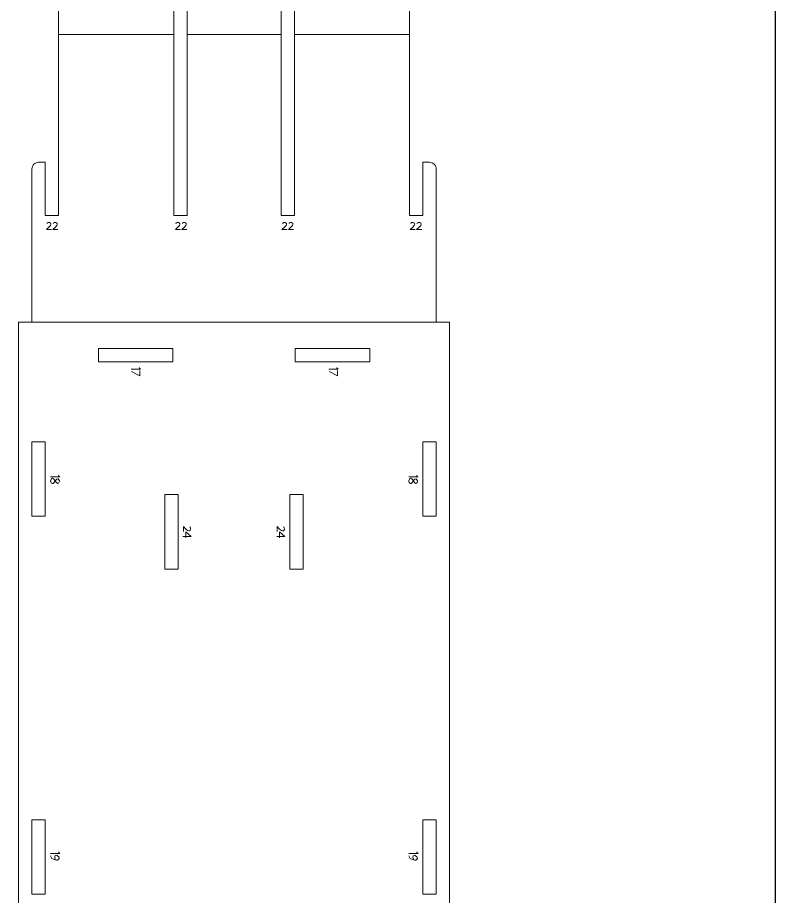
# Model space of a CAD drawing. Header units: centimetres. Extents: x -25 to 25, y -32.5 to 32.5.
# Drawn here: x 7.76 to 25, y -6.16 to 13.83 of the extents above; entities that cross this region are included whole.
import ezdxf

# ---------------------------------------------------------------- set-up
doc = ezdxf.new("R2010")
doc.units = ezdxf.units.CM
doc.header["$MEASUREMENT"] = 0
doc.layers.add('Capa 1', color=7, linetype='Continuous')

msp = doc.modelspace()

# ---------------------------------------------------------------- linework, layer by layer
at = {"layer": 'Capa 1', "color": 254}
msp.add_lwpolyline([(-25, -32.5), (25, -32.5), (25, 32.5), (-25, 32.5), (-25, -32.5)], close=True, dxfattribs=at)
at = {"layer": 'Capa 1', "color": 250, "lineweight": 9}
for points, knots in [([(9.59788, 19.51773), (9.59788, 19.51773), (9.59783, 19.38525), (9.59783, 19.38525), (9.59783, 19.38525), (9.59783, 19.38525), (7.78227, 19.38525), (7.78227, 19.38525), (7.78227, 19.38525), (7.78227, 19.38525), (7.78227, 17.96307), (7.78227, 17.96307), (7.78227, 17.96307), (7.78222, 17.92297), (7.79813, 17.88449), (7.82648, 17.85611), (7.82648, 17.85611), (7.85482, 17.82776), (7.89348, 17.8118), (7.93358, 17.81175), (7.93358, 17.81175), (7.93358, 17.81175), (8.08485, 17.81175), (8.08485, 17.81175), (8.08485, 17.81175), (8.08485, 17.81175), (8.08485, 18.59853), (8.08485, 18.59853), (8.08485, 18.59853), (8.08485, 18.59853), (8.38747, 18.59853), (8.38747, 18.59853), (8.38747, 18.59853), (8.38747, 18.59853), (8.38747, 15.75411), (8.38747, 15.75411), (8.38747, 15.75411), (8.38747, 15.75411), (8.69005, 15.75411), (8.69005, 15.75411), (8.69005, 15.75411), (8.69005, 15.75411), (8.69005, 13.44126), (8.69005, 13.44126), (8.69005, 13.44126), (8.69005, 13.44126), (11.31256, 13.44126), (11.31256, 13.44126), (11.31256, 13.44126), (11.31256, 13.44126), (11.31256, 15.75411), (11.31256, 15.75411), (11.31256, 15.75411), (11.31256, 15.75411), (11.61514, 15.75411), (11.61514, 15.75411), (11.61514, 15.75411), (11.61514, 15.75411), (11.61514, 13.44126), (11.61514, 13.44126), (11.61514, 13.44126), (11.61514, 13.44126), (13.7535, 13.44126), (13.7535, 13.44126), (13.7535, 13.44126), (13.7535, 13.44126), (13.7535, 15.75411), (13.7535, 15.75411), (13.7535, 15.75411), (13.7535, 15.75411), (14.05613, 15.75411), (14.05613, 15.75411), (14.05613, 15.75411), (14.05613, 15.75411), (14.05613, 13.44126), (14.05613, 13.44126), (14.05613, 13.44126), (14.05613, 13.44126), (16.67859, 13.44126), (16.67859, 13.44126), (16.67859, 13.44126), (16.67859, 13.44126), (16.67859, 15.75411), (16.67859, 15.75411), (16.67859, 15.75411), (16.67859, 15.75411), (16.98121, 15.75411), (16.98121, 15.75411), (16.98121, 15.75411), (16.98121, 15.75411), (16.98121, 18.59853), (16.98121, 18.59853), (16.98121, 18.59853), (16.98121, 18.59853), (17.28379, 18.59853), (17.28379, 18.59853), (17.28379, 18.59853), (17.28379, 18.59853), (17.28379, 17.81175), (17.28379, 17.81175), (17.28379, 17.81175), (17.28379, 17.81175), (17.43511, 17.81175), (17.43511, 17.81175), (17.43511, 17.81175), (17.47521, 17.81175), (17.51368, 17.82767), (17.54207, 17.85596), (17.54207, 17.85596), (17.57041, 17.8843), (17.58637, 17.92297), (17.58642, 17.96307), (17.58642, 17.96307), (17.58642, 17.96307), (17.58642, 19.38525), (17.58642, 19.38525), (17.58642, 19.38525), (17.58642, 19.38525), (15.7708, 19.38525), (15.7708, 19.38525), (15.7708, 19.38525), (15.7708, 19.38525), (15.7708, 19.51773), (15.7708, 19.51773)], [0, 0, 0, 0, 0.03125, 0.03125, 0.03125, 0.03125, 0.0625, 0.0625, 0.0625, 0.0625, 0.09375, 0.09375, 0.09375, 0.09375, 0.125, 0.125, 0.125, 0.125, 0.15625, 0.15625, 0.15625, 0.15625, 0.1875, 0.1875, 0.1875, 0.1875, 0.21875, 0.21875, 0.21875, 0.21875, 0.25, 0.25, 0.25, 0.25, 0.28125, 0.28125, 0.28125, 0.28125, 0.3125, 0.3125, 0.3125, 0.3125, 0.34375, 0.34375, 0.34375, 0.34375, 0.375, 0.375, 0.375, 0.375, 0.40625, 0.40625, 0.40625, 0.40625, 0.4375, 0.4375, 0.4375, 0.4375, 0.46875, 0.46875, 0.46875, 0.46875, 0.5, 0.5, 0.5, 0.5, 0.53125, 0.53125, 0.53125, 0.53125, 0.5625, 0.5625, 0.5625, 0.5625, 0.59375, 0.59375, 0.59375, 0.59375, 0.625, 0.625, 0.625, 0.625, 0.65625, 0.65625, 0.65625, 0.65625, 0.6875, 0.6875, 0.6875, 0.6875, 0.71875, 0.71875, 0.71875, 0.71875, 0.75, 0.75, 0.75, 0.75, 0.78125, 0.78125, 0.78125, 0.78125, 0.8125, 0.8125, 0.8125, 0.8125, 0.84375, 0.84375, 0.84375, 0.84375, 0.875, 0.875, 0.875, 0.875, 0.90625, 0.90625, 0.90625, 0.90625, 0.9375, 0.9375, 0.9375, 0.9375, 1, 1, 1, 1]), ([(8.69005, 13.44126), (8.69005, 13.44126), (8.69005, 9.32598), (8.69005, 9.32598), (8.69005, 9.32598), (8.69005, 9.32598), (8.38747, 9.32598), (8.38747, 9.32598), (8.38747, 9.32598), (8.38747, 9.32598), (8.38747, 10.53634), (8.38747, 10.53634), (8.38747, 10.53634), (8.38747, 10.53634), (8.23616, 10.53634), (8.23616, 10.53634), (8.23616, 10.53634), (8.19601, 10.53634), (8.15749, 10.52033), (8.12915, 10.49194), (8.12915, 10.49194), (8.10076, 10.4635), (8.08485, 10.42522), (8.08485, 10.38503), (8.08485, 10.38503), (8.08485, 10.38503), (8.08485, 6.9052), (8.08485, 6.9052)], [0, 0, 0, 0, 0.125, 0.125, 0.125, 0.125, 0.25, 0.25, 0.25, 0.25, 0.375, 0.375, 0.375, 0.375, 0.5, 0.5, 0.5, 0.5, 0.625, 0.625, 0.625, 0.625, 0.75, 0.75, 0.75, 0.75, 1, 1, 1, 1]), ([(11.61514, 13.44126), (11.61514, 13.44126), (11.61514, 9.32598), (11.61514, 9.32598), (11.61514, 9.32598), (11.61514, 9.32598), (11.31256, 9.32598), (11.31256, 9.32598), (11.31256, 9.32598), (11.31256, 9.32598), (11.31256, 13.44126), (11.31256, 13.44126)], [0, 0, 0, 0, 0.25, 0.25, 0.25, 0.25, 0.5, 0.5, 0.5, 0.5, 1, 1, 1, 1]), ([(14.05613, 13.44126), (14.05613, 13.44126), (14.05613, 9.32598), (14.05613, 9.32598), (14.05613, 9.32598), (14.05613, 9.32598), (13.7535, 9.32598), (13.7535, 9.32598), (13.7535, 9.32598), (13.7535, 9.32598), (13.7535, 13.44126), (13.7535, 13.44126)], [0, 0, 0, 0, 0.25, 0.25, 0.25, 0.25, 0.5, 0.5, 0.5, 0.5, 1, 1, 1, 1]), ([(17.28379, 6.9052), (17.28379, 6.9052), (17.28379, 10.38503), (17.28379, 10.38503), (17.28379, 10.38503), (17.28379, 10.42522), (17.26778, 10.4637), (17.23939, 10.49208), (17.23939, 10.49208), (17.211, 10.52043), (17.17267, 10.53639), (17.13253, 10.53634), (17.13253, 10.53634), (17.13253, 10.53634), (16.98121, 10.53634), (16.98121, 10.53634), (16.98121, 10.53634), (16.98121, 10.53634), (16.98121, 9.32598), (16.98121, 9.32598), (16.98121, 9.32598), (16.98121, 9.32598), (16.67859, 9.32598), (16.67859, 9.32598), (16.67859, 9.32598), (16.67859, 9.32598), (16.67859, 13.44126), (16.67859, 13.44126)], [0, 0, 0, 0, 0.125, 0.125, 0.125, 0.125, 0.25, 0.25, 0.25, 0.25, 0.375, 0.375, 0.375, 0.375, 0.5, 0.5, 0.5, 0.5, 0.625, 0.625, 0.625, 0.625, 0.75, 0.75, 0.75, 0.75, 1, 1, 1, 1]), ([(7.78226, -8.8298), (7.78226, -8.8298), (7.78226, 6.9052), (7.78226, 6.9052), (7.78226, 6.9052), (7.78226, 6.9052), (17.58637, 6.9052), (17.58637, 6.9052), (17.58637, 6.9052), (17.58637, 6.9052), (17.58637, -8.8298), (17.58637, -8.8298)], [0, 0, 0, 0, 0.25, 0.25, 0.25, 0.25, 0.5, 0.5, 0.5, 0.5, 1, 1, 1, 1]), ([(9.59783, 5.99742), (9.59783, 5.99742), (9.59783, 6.3), (9.59783, 6.3), (9.59783, 6.3), (9.59783, 6.3), (11.29239, 6.3), (11.29239, 6.3), (11.29239, 6.3), (11.29239, 6.3), (11.29239, 5.99742), (11.29239, 5.99742), (11.29239, 5.99742), (11.29239, 5.99742), (9.59783, 5.99742), (9.59783, 5.99742)], [0, 0, 0, 0, 0.2, 0.2, 0.2, 0.2, 0.4, 0.4, 0.4, 0.4, 0.6, 0.6, 0.6, 0.6, 1, 1, 1, 1]), ([(14.07624, 5.99742), (14.07624, 5.99742), (14.07624, 6.3), (14.07624, 6.3), (14.07624, 6.3), (14.07624, 6.3), (15.7708, 6.3), (15.7708, 6.3), (15.7708, 6.3), (15.7708, 6.3), (15.7708, 5.99742), (15.7708, 5.99742), (15.7708, 5.99742), (15.7708, 5.99742), (14.07624, 5.99742), (14.07624, 5.99742)], [0, 0, 0, 0, 0.2, 0.2, 0.2, 0.2, 0.4, 0.4, 0.4, 0.4, 0.6, 0.6, 0.6, 0.6, 1, 1, 1, 1]), ([(8.08484, 4.18185), (8.08484, 4.18185), (8.38747, 4.18185), (8.38747, 4.18185), (8.38747, 4.18185), (8.38747, 4.18185), (8.38747, 2.4873), (8.38747, 2.4873), (8.38747, 2.4873), (8.38747, 2.4873), (8.08484, 2.4873), (8.08484, 2.4873), (8.08484, 2.4873), (8.08484, 2.4873), (8.08484, 4.18185), (8.08484, 4.18185)], [0, 0, 0, 0, 0.2, 0.2, 0.2, 0.2, 0.4, 0.4, 0.4, 0.4, 0.6, 0.6, 0.6, 0.6, 1, 1, 1, 1]), ([(17.28379, 4.18185), (17.28379, 4.18185), (16.98121, 4.18185), (16.98121, 4.18185), (16.98121, 4.18185), (16.98121, 4.18185), (16.98121, 2.4873), (16.98121, 2.4873), (16.98121, 2.4873), (16.98121, 2.4873), (17.28379, 2.4873), (17.28379, 2.4873), (17.28379, 2.4873), (17.28379, 2.4873), (17.28379, 4.18185), (17.28379, 4.18185)], [0, 0, 0, 0, 0.2, 0.2, 0.2, 0.2, 0.4, 0.4, 0.4, 0.4, 0.6, 0.6, 0.6, 0.6, 1, 1, 1, 1]), ([(11.41461, 2.98637), (11.41461, 2.98637), (11.10961, 2.98637), (11.10961, 2.98637), (11.10961, 2.98637), (11.10961, 2.98637), (11.10961, 1.28637), (11.10961, 1.28637), (11.10961, 1.28637), (11.10961, 1.28637), (11.41461, 1.28637), (11.41461, 1.28637), (11.41461, 1.28637), (11.41461, 1.28637), (11.41461, 2.98637), (11.41461, 2.98637)], [0, 0, 0, 0, 0.2, 0.2, 0.2, 0.2, 0.4, 0.4, 0.4, 0.4, 0.6, 0.6, 0.6, 0.6, 1, 1, 1, 1]), ([(13.95402, 2.98637), (13.95402, 2.98637), (14.25902, 2.98637), (14.25902, 2.98637), (14.25902, 2.98637), (14.25902, 2.98637), (14.25902, 1.28637), (14.25902, 1.28637), (14.25902, 1.28637), (14.25902, 1.28637), (13.95402, 1.28637), (13.95402, 1.28637), (13.95402, 1.28637), (13.95402, 1.28637), (13.95402, 2.98637), (13.95402, 2.98637)], [0, 0, 0, 0, 0.2, 0.2, 0.2, 0.2, 0.4, 0.4, 0.4, 0.4, 0.6, 0.6, 0.6, 0.6, 1, 1, 1, 1]), ([(8.08484, -6.10645), (8.08484, -6.10645), (8.38747, -6.10645), (8.38747, -6.10645), (8.38747, -6.10645), (8.38747, -6.10645), (8.38747, -4.41189), (8.38747, -4.41189), (8.38747, -4.41189), (8.38747, -4.41189), (8.08484, -4.41189), (8.08484, -4.41189), (8.08484, -4.41189), (8.08484, -4.41189), (8.08484, -6.10645), (8.08484, -6.10645)], [0, 0, 0, 0, 0.2, 0.2, 0.2, 0.2, 0.4, 0.4, 0.4, 0.4, 0.6, 0.6, 0.6, 0.6, 1, 1, 1, 1]), ([(17.28379, -6.10645), (17.28379, -6.10645), (16.98121, -6.10645), (16.98121, -6.10645), (16.98121, -6.10645), (16.98121, -6.10645), (16.98121, -4.41189), (16.98121, -4.41189), (16.98121, -4.41189), (16.98121, -4.41189), (17.28379, -4.41189), (17.28379, -4.41189), (17.28379, -4.41189), (17.28379, -4.41189), (17.28379, -6.10645), (17.28379, -6.10645)], [0, 0, 0, 0, 0.2, 0.2, 0.2, 0.2, 0.4, 0.4, 0.4, 0.4, 0.6, 0.6, 0.6, 0.6, 1, 1, 1, 1])]:
    msp.add_open_spline(points, degree=3, knots=knots, dxfattribs=at)
at = {"layer": 'Capa 1', "color": 22, "lineweight": 5}
for points, knots in [([(8.47217, 9.0603), (8.47217, 9.0603), (8.41409, 9.00592), (8.41409, 9.00592), (8.41409, 9.00592), (8.41409, 9.00592), (8.52941, 9.00592), (8.52941, 9.00592)], [0, 0, 0, 0, 0.33333333, 0.33333333, 0.33333333, 0.33333333, 1, 1, 1, 1]), ([(8.42025, 9.15054), (8.42025, 9.15054), (8.48208, 9.19135), (8.50924, 9.15054), (8.50924, 9.15054), (8.50924, 9.15054), (8.54016, 9.11964), (8.47217, 9.0603)], [0, 0, 0, 0, 0.33333333, 0.33333333, 0.33333333, 0.33333333, 1, 1, 1, 1]), ([(8.618, 9.0603), (8.618, 9.0603), (8.55992, 9.00592), (8.55992, 9.00592), (8.55992, 9.00592), (8.55992, 9.00592), (8.67524, 9.00592), (8.67524, 9.00592)], [0, 0, 0, 0, 0.33333333, 0.33333333, 0.33333333, 0.33333333, 1, 1, 1, 1]), ([(8.56608, 9.15054), (8.56608, 9.15054), (8.62791, 9.19135), (8.65507, 9.15054), (8.65507, 9.15054), (8.65507, 9.15054), (8.68599, 9.11964), (8.618, 9.0603)], [0, 0, 0, 0, 0.33333333, 0.33333333, 0.33333333, 0.33333333, 1, 1, 1, 1]), ([(11.40689, 9.0603), (11.40689, 9.0603), (11.34881, 9.00592), (11.34881, 9.00592), (11.34881, 9.00592), (11.34881, 9.00592), (11.46413, 9.00592), (11.46413, 9.00592)], [0, 0, 0, 0, 0.33333333, 0.33333333, 0.33333333, 0.33333333, 1, 1, 1, 1]), ([(11.35497, 9.15054), (11.35497, 9.15054), (11.4168, 9.19135), (11.44396, 9.15054), (11.44396, 9.15054), (11.44396, 9.15054), (11.47488, 9.11964), (11.40689, 9.0603)], [0, 0, 0, 0, 0.33333333, 0.33333333, 0.33333333, 0.33333333, 1, 1, 1, 1]), ([(11.55272, 9.0603), (11.55272, 9.0603), (11.49464, 9.00592), (11.49464, 9.00592), (11.49464, 9.00592), (11.49464, 9.00592), (11.60996, 9.00592), (11.60996, 9.00592)], [0, 0, 0, 0, 0.33333333, 0.33333333, 0.33333333, 0.33333333, 1, 1, 1, 1]), ([(11.5008, 9.15054), (11.5008, 9.15054), (11.56263, 9.19135), (11.58979, 9.15054), (11.58979, 9.15054), (11.58979, 9.15054), (11.62071, 9.11964), (11.55272, 9.0603)], [0, 0, 0, 0, 0.33333333, 0.33333333, 0.33333333, 0.33333333, 1, 1, 1, 1]), ([(13.83204, 9.0603), (13.83204, 9.0603), (13.77396, 9.00592), (13.77396, 9.00592), (13.77396, 9.00592), (13.77396, 9.00592), (13.88928, 9.00592), (13.88928, 9.00592)], [0, 0, 0, 0, 0.33333333, 0.33333333, 0.33333333, 0.33333333, 1, 1, 1, 1]), ([(13.78012, 9.15054), (13.78012, 9.15054), (13.84195, 9.19135), (13.86911, 9.15054), (13.86911, 9.15054), (13.86911, 9.15054), (13.90003, 9.11964), (13.83204, 9.0603)], [0, 0, 0, 0, 0.33333333, 0.33333333, 0.33333333, 0.33333333, 1, 1, 1, 1]), ([(13.97787, 9.0603), (13.97787, 9.0603), (13.91979, 9.00592), (13.91979, 9.00592), (13.91979, 9.00592), (13.91979, 9.00592), (14.03511, 9.00592), (14.03511, 9.00592)], [0, 0, 0, 0, 0.33333333, 0.33333333, 0.33333333, 0.33333333, 1, 1, 1, 1]), ([(13.92595, 9.15054), (13.92595, 9.15054), (13.98778, 9.19135), (14.01494, 9.15054), (14.01494, 9.15054), (14.01494, 9.15054), (14.04586, 9.11964), (13.97787, 9.0603)], [0, 0, 0, 0, 0.33333333, 0.33333333, 0.33333333, 0.33333333, 1, 1, 1, 1]), ([(16.74912, 9.0603), (16.74912, 9.0603), (16.69104, 9.00592), (16.69104, 9.00592), (16.69104, 9.00592), (16.69104, 9.00592), (16.80636, 9.00592), (16.80636, 9.00592)], [0, 0, 0, 0, 0.33333333, 0.33333333, 0.33333333, 0.33333333, 1, 1, 1, 1]), ([(16.6972, 9.15054), (16.6972, 9.15054), (16.75903, 9.19135), (16.78619, 9.15054), (16.78619, 9.15054), (16.78619, 9.15054), (16.81711, 9.11964), (16.74912, 9.0603)], [0, 0, 0, 0, 0.33333333, 0.33333333, 0.33333333, 0.33333333, 1, 1, 1, 1]), ([(16.89495, 9.0603), (16.89495, 9.0603), (16.83687, 9.00592), (16.83687, 9.00592), (16.83687, 9.00592), (16.83687, 9.00592), (16.95219, 9.00592), (16.95219, 9.00592)], [0, 0, 0, 0, 0.33333333, 0.33333333, 0.33333333, 0.33333333, 1, 1, 1, 1]), ([(16.84303, 9.15054), (16.84303, 9.15054), (16.90486, 9.19135), (16.93202, 9.15054), (16.93202, 9.15054), (16.93202, 9.15054), (16.96294, 9.11964), (16.89495, 9.0603)], [0, 0, 0, 0, 0.33333333, 0.33333333, 0.33333333, 0.33333333, 1, 1, 1, 1]), ([(10.53778, 5.80546), (10.53778, 5.80546), (10.53778, 5.6802), (10.53778, 5.6802), (10.53778, 5.6802), (10.53778, 5.6802), (10.3482, 5.77742), (10.3482, 5.77742)], [0, 0, 0, 0, 0.33333333, 0.33333333, 0.33333333, 0.33333333, 1, 1, 1, 1]), ([(15.0331, 5.80546), (15.0331, 5.80546), (15.0331, 5.6802), (15.0331, 5.6802), (15.0331, 5.6802), (15.0331, 5.6802), (14.84352, 5.77742), (14.84352, 5.77742)], [0, 0, 0, 0, 0.33333333, 0.33333333, 0.33333333, 0.33333333, 1, 1, 1, 1]), ([(8.61615, 3.29018), (8.61615, 3.29018), (8.66986, 3.40199), (8.71033, 3.29492), (8.71033, 3.29492), (8.71033, 3.29492), (8.68915, 3.13822), (8.58648, 3.33423), (8.58648, 3.33423), (8.58648, 3.33423), (8.53111, 3.39789), (8.50747, 3.29458), (8.50747, 3.29458), (8.50747, 3.29458), (8.53877, 3.16117), (8.61615, 3.29018)], [0, 0, 0, 0, 0.2, 0.2, 0.2, 0.2, 0.4, 0.4, 0.4, 0.4, 0.6, 0.6, 0.6, 0.6, 1, 1, 1, 1]), ([(16.76532, 3.29018), (16.76532, 3.29018), (16.81903, 3.40199), (16.8595, 3.29492), (16.8595, 3.29492), (16.8595, 3.29492), (16.83832, 3.13822), (16.73565, 3.33423), (16.73565, 3.33423), (16.73565, 3.33423), (16.68028, 3.39789), (16.65664, 3.29458), (16.65664, 3.29458), (16.65664, 3.29458), (16.68794, 3.16117), (16.76532, 3.29018)], [0, 0, 0, 0, 0.2, 0.2, 0.2, 0.2, 0.4, 0.4, 0.4, 0.4, 0.6, 0.6, 0.6, 0.6, 1, 1, 1, 1]), ([(11.58586, 2.19729), (11.58586, 2.19729), (11.53148, 2.25537), (11.53148, 2.25537), (11.53148, 2.25537), (11.53148, 2.25537), (11.53148, 2.14005), (11.53148, 2.14005)], [0, 0, 0, 0, 0.33333333, 0.33333333, 0.33333333, 0.33333333, 1, 1, 1, 1]), ([(11.6761, 2.24921), (11.6761, 2.24921), (11.71691, 2.18738), (11.6761, 2.16022), (11.6761, 2.16022), (11.6761, 2.16022), (11.6452, 2.1293), (11.58586, 2.19729)], [0, 0, 0, 0, 0.33333333, 0.33333333, 0.33333333, 0.33333333, 1, 1, 1, 1]), ([(13.72013, 2.19729), (13.72013, 2.19729), (13.66575, 2.25537), (13.66575, 2.25537), (13.66575, 2.25537), (13.66575, 2.25537), (13.66575, 2.14005), (13.66575, 2.14005)], [0, 0, 0, 0, 0.33333333, 0.33333333, 0.33333333, 0.33333333, 1, 1, 1, 1]), ([(13.81037, 2.24921), (13.81037, 2.24921), (13.85118, 2.18738), (13.81037, 2.16022), (13.81037, 2.16022), (13.81037, 2.16022), (13.77947, 2.1293), (13.72013, 2.19729)], [0, 0, 0, 0, 0.33333333, 0.33333333, 0.33333333, 0.33333333, 1, 1, 1, 1]), ([(11.58321, 1.99699), (11.58321, 1.99699), (11.58321, 2.13665), (11.58321, 2.13665), (11.58321, 2.13665), (11.58321, 2.13665), (11.70682, 2.0316), (11.70682, 2.0316), (11.70682, 2.0316), (11.70682, 2.0316), (11.51891, 2.03039), (11.51891, 2.03039)], [0, 0, 0, 0, 0.25, 0.25, 0.25, 0.25, 0.5, 0.5, 0.5, 0.5, 1, 1, 1, 1]), ([(13.71748, 1.99699), (13.71748, 1.99699), (13.71748, 2.13665), (13.71748, 2.13665), (13.71748, 2.13665), (13.71748, 2.13665), (13.84109, 2.0316), (13.84109, 2.0316), (13.84109, 2.0316), (13.84109, 2.0316), (13.65318, 2.03039), (13.65318, 2.03039)], [0, 0, 0, 0, 0.25, 0.25, 0.25, 0.25, 0.5, 0.5, 0.5, 0.5, 1, 1, 1, 1]), ([(8.62403, -5.32685), (8.62403, -5.32685), (8.55924, -5.21218), (8.6477, -5.2204), (8.6477, -5.2204), (8.6477, -5.2204), (8.76733, -5.28008), (8.66962, -5.33173), (8.66962, -5.33173), (8.66962, -5.33173), (8.52449, -5.33126), (8.50824, -5.23666)], [0, 0, 0, 0, 0.25, 0.25, 0.25, 0.25, 0.5, 0.5, 0.5, 0.5, 1, 1, 1, 1]), ([(16.7732, -5.32685), (16.7732, -5.32685), (16.70841, -5.21218), (16.79687, -5.2204), (16.79687, -5.2204), (16.79687, -5.2204), (16.9165, -5.28008), (16.81879, -5.33173), (16.81879, -5.33173), (16.81879, -5.33173), (16.67366, -5.33126), (16.65741, -5.23666)], [0, 0, 0, 0, 0.25, 0.25, 0.25, 0.25, 0.5, 0.5, 0.5, 0.5, 1, 1, 1, 1])]:
    msp.add_open_spline(points, degree=3, knots=knots, dxfattribs=at)
for points in [[(10.55462, 5.83124), (10.55462, 5.83124), (10.34511, 5.83124), (10.34511, 5.83124)], [(10.5252, 5.87329), (10.5252, 5.87329), (10.52685, 5.83288), (10.55462, 5.83124)], [(15.04994, 5.83124), (15.04994, 5.83124), (14.84043, 5.83124), (14.84043, 5.83124)], [(15.02052, 5.87329), (15.02052, 5.87329), (15.02217, 5.83288), (15.04994, 5.83124)], [(8.69111, 3.4238), (8.69111, 3.4238), (8.69276, 3.38339), (8.72053, 3.38175)], [(16.84028, 3.4238), (16.84028, 3.4238), (16.84193, 3.38339), (16.8697, 3.38175)], [(8.72053, 3.38175), (8.72053, 3.38175), (8.51102, 3.38175), (8.51102, 3.38175)], [(16.8697, 3.38175), (16.8697, 3.38175), (16.66019, 3.38175), (16.66019, 3.38175)], [(8.71976, -5.18195), (8.71976, -5.18195), (8.51025, -5.18195), (8.51025, -5.18195)], [(8.69034, -5.1399), (8.69034, -5.1399), (8.69199, -5.18031), (8.71976, -5.18195)], [(16.86893, -5.18195), (16.86893, -5.18195), (16.65942, -5.18195), (16.65942, -5.18195)], [(16.83951, -5.1399), (16.83951, -5.1399), (16.84116, -5.18031), (16.86893, -5.18195)]]:
    msp.add_open_spline(points, degree=3, dxfattribs=at)

doc.saveas('drawing.dxf')
